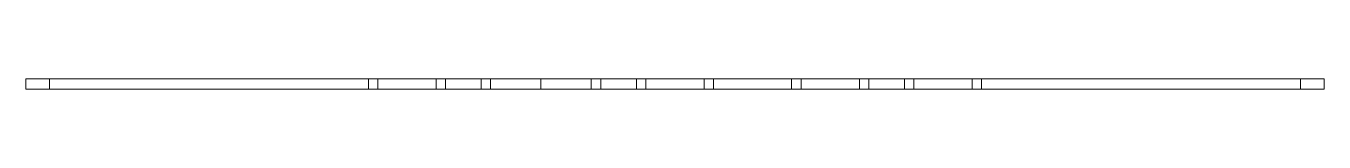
# Paper-space layout '_Front' of a CAD drawing. Header units: millimetres. Extents: x -69 to 69, y 0 to 1.
import ezdxf

# ---------------------------------------------------------------- set-up
doc = ezdxf.new("R2010")
doc.units = ezdxf.units.MM

psp = doc.layouts.new('_Front')

# ---------------------------------------------------------------- linework, layer by layer
at = {"color": 7, "linetype": 'Continuous', "lineweight": 15}
for p, q in [((-69, 1.11), (-69, 0)), ((-69, 1.11), (69, 1.11)), ((-69, 0), (69, 0)), ((-66.5, 1.11), (-66.5, 0)), ((-32.6, 0), (-32.6, 1.11)), ((-31.6, 1.11), (-31.6, 0)), ((-25.4, 0), (-25.4, 1.11)), ((-24.4, 1.11), (-24.4, 0)), ((-20.6, 0), (-20.6, 1.11)), ((-19.6, 1.11), (-19.6, 0)), ((-14.25, 1.11), (-14.25, 0)), ((-8.9, 0), (-8.9, 1.11)), ((-7.9, 1.11), (-7.9, 0)), ((-4.1, 0), (-4.1, 1.11)), ((-3.1, 1.11), (-3.1, 0)), ((3.1, 0), (3.1, 1.11)), ((4.1, 1.11), (4.1, 0)), ((12.4, 0), (12.4, 1.11)), ((13.4, 1.11), (13.4, 0)), ((19.6, 0), (19.6, 1.11)), ((20.6, 1.11), (20.6, 0)), ((24.4, 0), (24.4, 1.11)), ((25.4, 1.11), (25.4, 0)), ((31.6, 0), (31.6, 1.11)), ((32.6, 1.11), (32.6, 0)), ((66.5, 1.11), (66.5, 0)), ((69, 1.11), (69, 0))]:
    psp.add_line(p, q, dxfattribs=at)

doc.saveas('drawing.dxf')
